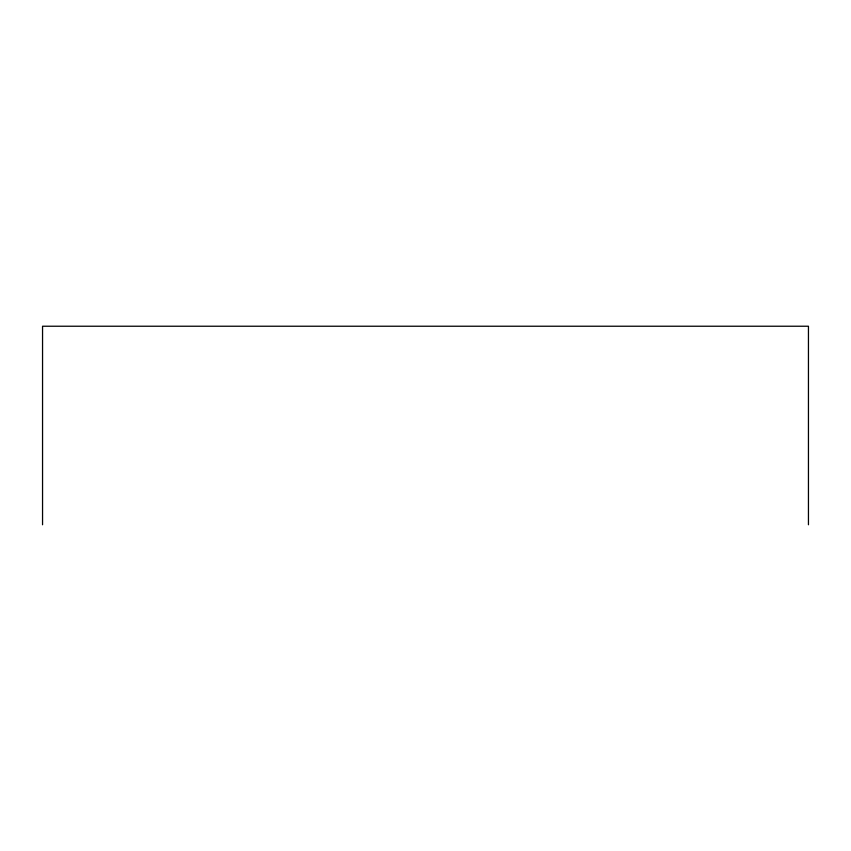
<?xml version="1.0" encoding="UTF-8"?>
<svg xmlns="http://www.w3.org/2000/svg" width="851" height="851" viewBox="0 0 851 851"><rect width="100%" height="100%" fill="white"/><g stroke="black" fill="none" stroke-linecap="round" stroke-linejoin="round"><path stroke-width="1.28" d="M808.45 524.769L808.45 326.231L42.55 326.231L42.55 524.769"/></g></svg>
